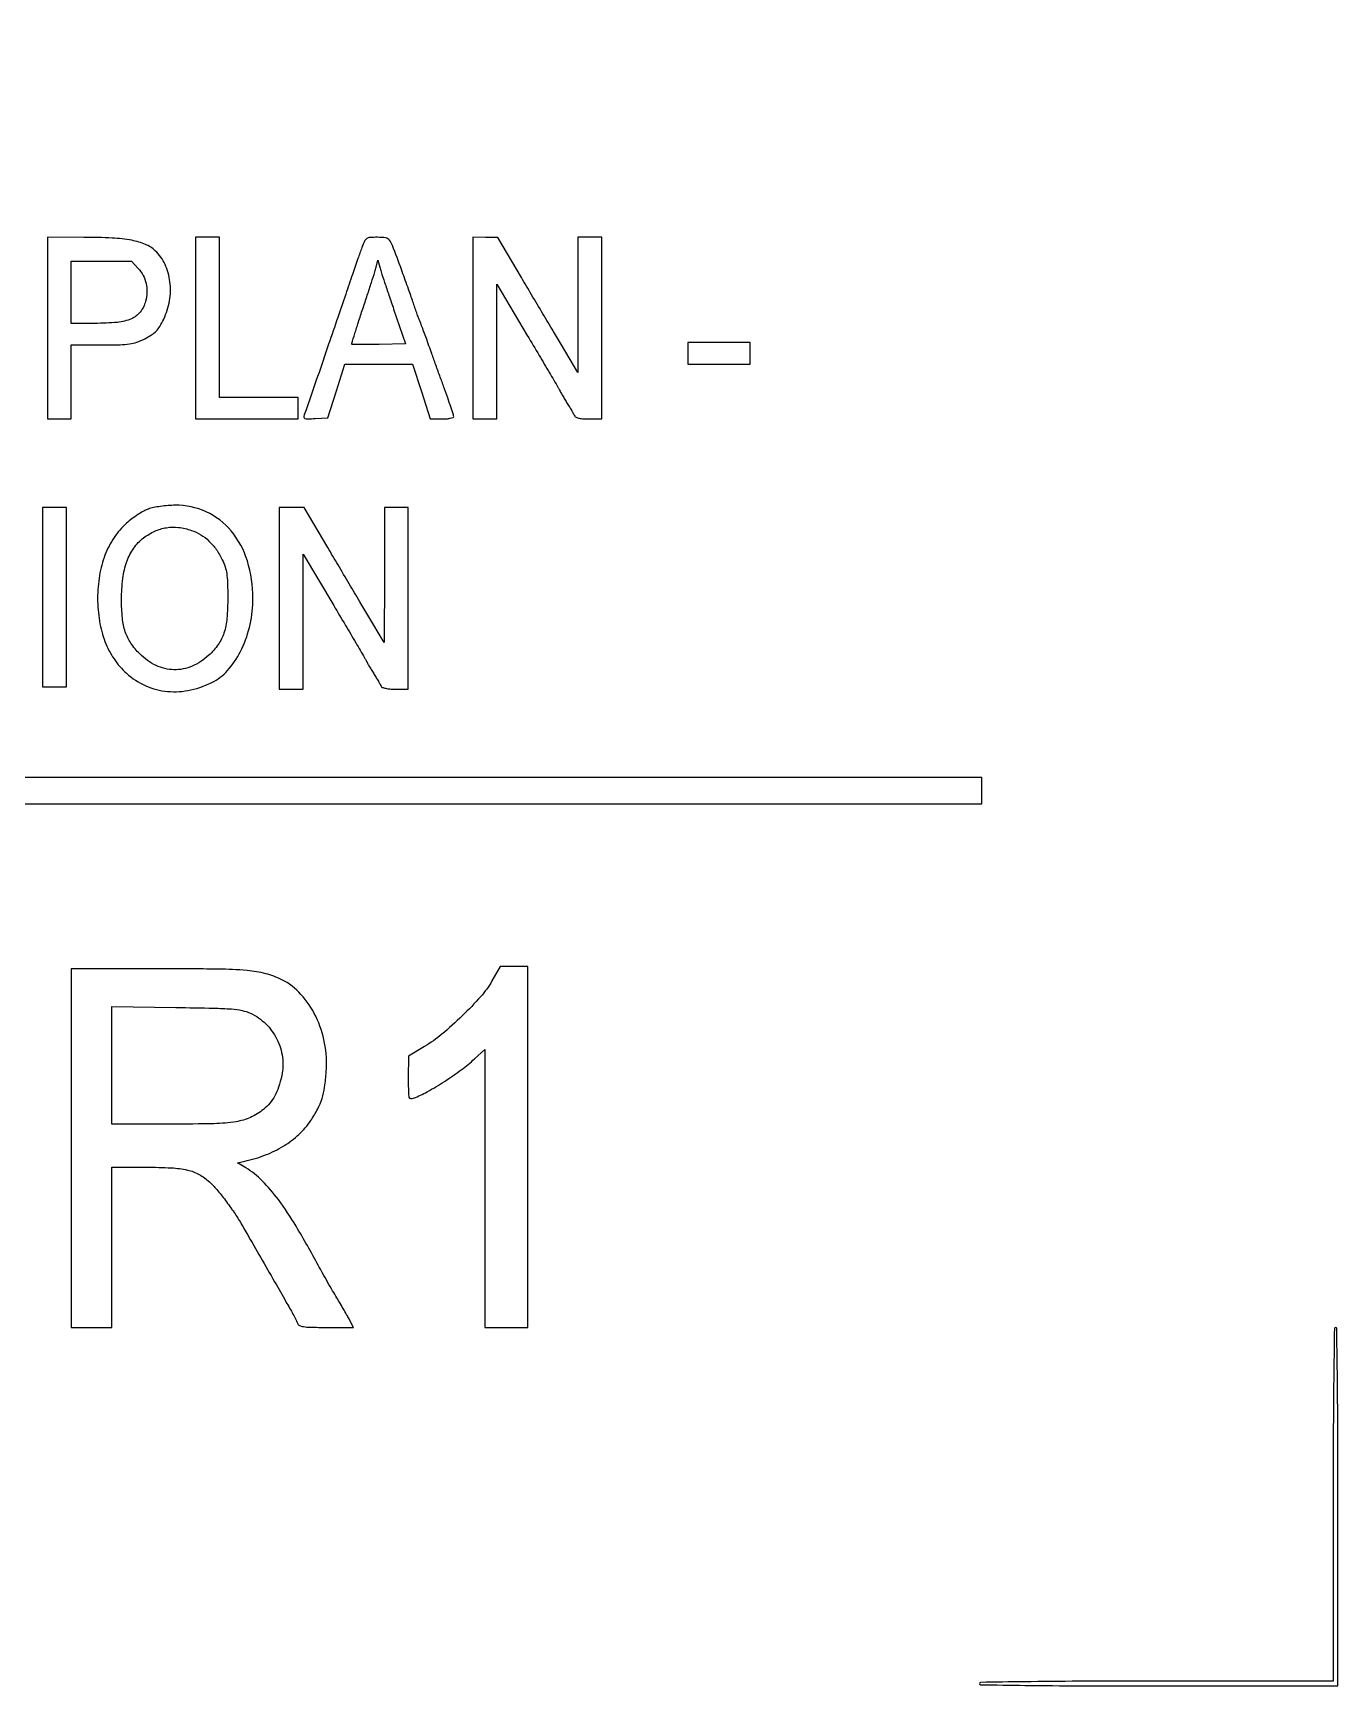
# Model space of a CAD drawing. Extents: x 0 to 1066, y 0 to 761.
# Drawn here: x 1019.8 to 1066, y 0 to 58.5 of the extents above; entities that cross this region are included whole.
import ezdxf

# ---------------------------------------------------------------- set-up
doc = ezdxf.new("R2010")
doc.units = 0
doc.header["$MEASUREMENT"] = 0

msp = doc.modelspace()

# ---------------------------------------------------------------- linework, layer by layer
for points in [[(710.559243, 95.267872, -0.000023), (733.258836, 95.240684, -0.000004), (756.324384, 95.211821, -0.198594)], [(606.442229, 95.24091, -0.000004), (629.422908, 95.212432, -0.198597)], [(669.892229, 95.24091, -0.000004), (692.872908, 95.212432, -0.198597)]]:
    msp.add_lwpolyline(points, format="xyb")
for points in [[(1020.276, 48.0528), (1020.276, 44.838), (1020.699, 44.838), (1021.122, 44.838), (1021.122, 46.1493), (1021.122, 47.4606), (1022.205189, 47.4606, 0.005091), (1022.851777, 47.467183, 0.030447), (1023.187459, 47.494513, 0.050074), (1023.440029, 47.556904, 0.030025), (1023.724635, 47.677996, 0.025444), (1023.965279, 47.813608, 0.060622), (1024.123943, 47.943271, 0.057388), (1024.25188, 48.1116, 0.020874), (1024.394073, 48.375946, 0.071037), (1024.600499, 49.020521, 0.072811), (1024.615753, 49.691532, 0.076847), (1024.441427, 50.30696, 0.095312), (1024.096436, 50.790744, 0.09282), (1023.749058, 51.016436, 0.051366), (1023.262498, 51.160791, 0.034478), (1022.573908, 51.241615, 0.011723), (1021.56615, 51.266278), (1020.276, 51.2676)], [(1031.410221, 50.90805, 0.003407), (1031.270684, 50.518533, 0.001183), (1031.07465, 49.955069, 0.001028), (1030.835488, 49.257713, 0.000628), (1030.555866, 48.4335, -0.000974), (1030.232169, 47.481538, -0.000575), (1029.841994, 46.345631, -0.000239), (1029.456693, 45.229822, -0.009132), (1029.36561, 44.981251, 0.115709), (1029.354384, 44.901068, 0.299615), (1029.389126, 44.85753, 0.086146), (1029.490477, 44.842914, 0.007286), (1029.754936, 44.854351), (1030.203458, 44.8803), (1030.506079, 45.831376), (1030.8087, 46.782452), (1032.004154, 46.783126), (1033.199607, 46.7838), (1033.514094, 45.8109), (1033.828581, 44.838), (1034.243291, 44.838, 0.019304), (1034.40225, 44.844139, 0.031254), (1034.536179, 44.862971, 0.032684), (1034.634413, 44.889897, 0.319756), (1034.658, 44.923008, 0.078631), (1034.648415, 44.983578, 0.001784), (1034.556773, 45.262501, 0.003961), (1034.445448, 45.588646, 0.002667), (1034.313399, 45.959358, -0.000253), (1034.165983, 46.366974, -0.000204), (1034.007949, 46.805202, -0.000206), (1033.862335, 47.210029, -0.000529), (1033.757477, 47.5029, 0.00164), (1033.670142, 47.745134, 0.001714), (1033.582475, 47.983269, 0.001644), (1033.505348, 48.188513, 0.007568), (1033.458472, 48.3066, -0.009359), (1033.414532, 48.418459, -0.002712), (1033.350915, 48.592654, -0.002725), (1033.281355, 48.789746, -0.002907), (1033.215452, 48.9834, 0.003314), (1033.138435, 49.20911, 0.001405), (1033.032292, 49.510828, 0.00139), (1032.917167, 49.832326, 0.001819), (1032.810058, 50.1255, 0.002082), (1032.491753, 50.976102, 0.069526), (1032.387533, 51.166391, 0.199002), (1032.253731, 51.246236, 0.036304), (1031.959891, 51.2676, 0.015442), (1031.692078, 51.259327, 0.130102), (1031.578447, 51.221606, 0.141665), (1031.502918, 51.133746, 0.019455)], [(1035.3348, 48.0528), (1035.3348, 44.838), (1035.7578, 44.838), (1036.1808, 44.838), (1036.1808, 47.223793), (1036.1808, 49.609586), (1037.264391, 47.794843, -0.000632), (1037.683937, 47.090185, -0.000958), (1038.047033, 46.475904, -0.000352), (1038.358378, 45.94601, -0.023698), (1038.407066, 45.8532, 0.019244), (1038.44281, 45.783563, 0.003991), (1038.511279, 45.664172, 0.004187), (1038.593096, 45.526763, 0.003939), (1038.678866, 45.3879, -0.003251), (1038.76394, 45.250587, -0.003691), (1038.843656, 45.117841, -0.00336), (1038.90977, 45.004141, -0.020433), (1038.941143, 44.94375, 0.192914), (1038.988795, 44.899233, 0.04106), (1039.099728, 44.86635, 0.033773), (1039.253744, 44.844868, 0.017768), (1039.446951, 44.838), (1039.9032, 44.838), (1039.9032, 48.0528), (1039.9032, 51.2676), (1039.4802, 51.2676), (1039.0572, 51.2676), (1039.055941, 48.87765), (1039.054682, 46.4877), (1038.470601, 47.4606, -0.000987), (1038.188423, 47.932732, -0.000425), (1037.813779, 48.563611, -0.00042), (1037.415975, 49.236076, -0.000555), (1037.05481, 49.849331), (1036.2231, 51.265161), (1035.77895, 51.266381), (1035.3348, 51.2676)], [(1023.489477, 50.169217, -0.067067), (1023.665395, 49.921455, -0.066543), (1023.770039, 49.635319, -0.0643), (1023.798008, 49.322915, -0.056033), (1023.748555, 48.998088, -0.101065), (1023.560491, 48.622741, -0.124744), (1023.251496, 48.384574, -0.079719), (1022.754864, 48.258104, -0.022568), (1021.955376, 48.222), (1021.122, 48.222), (1021.122, 49.3218), (1021.122, 50.4216), (1022.187858, 50.4216), (1023.253715, 50.4216)], [(1032.533138, 48.7296), (1032.957556, 47.5029), (1032.019954, 47.478874, -0.002633), (1031.658665, 47.47152, -0.004217), (1031.350211, 47.469467, -0.000982), (1031.08083, 47.470475, -0.197429), (1031.056612, 47.480588, -0.276818), (1031.05061, 47.504564, -0.000671), (1031.158642, 47.858606, -0.003863), (1031.28505, 48.259798, -0.002361), (1031.440094, 48.731314, 0.001464), (1031.601416, 49.218972, 0.001849), (1031.747641, 49.671014, 0.001463), (1031.867773, 50.050967, 0.014909), (1031.912412, 50.2101), (1031.97551, 50.4639), (1032.042116, 50.2101, 0.014484), (1032.088854, 50.050931, 0.001417), (1032.213828, 49.670511, 0.001793), (1032.36574, 49.217915, 0.001419)], [(1023.852429, 41.652464, 0.041005), (1023.685929, 41.577654, 0.017682), (1023.47705, 41.452557, 0.017357), (1023.262914, 41.302995, 0.021984), (1023.076522, 41.149676, 0.061867), (1022.634911, 40.640968, 0.056089), (1022.313822, 40.023118, 0.051842), (1022.1196, 39.303516, 0.040029), (1022.054608, 38.493, 0.040026), (1022.119556, 37.682982, 0.051759), (1022.313632, 36.963415, 0.056015), (1022.63427, 36.345696, 0.062026), (1023.074933, 35.837753, 0.078935), (1023.755244, 35.397106, 0.081562), (1024.530994, 35.195335, 0.078828), (1025.352967, 35.249364, 0.067318), (1026.167163, 35.553414, 0.098425), (1026.714944, 36.003724, 0.061673), (1027.159487, 36.707549, 0.056532), (1027.452398, 37.57056, 0.053617), (1027.5516, 38.493, 0.074243), (1027.354248, 39.814762, 0.100162), (1026.780217, 40.875361, 0.111477), (1025.894474, 41.55293, 0.110988), (1024.8021, 41.785654, 0.017732), (1024.549171, 41.773853, 0.014315), (1024.278852, 41.743802, 0.014555), (1024.030734, 41.701607, 0.035705)], [(1028.4822, 38.493), (1028.4822, 35.2782), (1028.9052, 35.2782), (1029.3282, 35.2782), (1029.3282, 37.663993), (1029.3282, 40.049786), (1030.411791, 38.235043, -0.000632), (1030.831337, 37.530385, -0.000958), (1031.194433, 36.916104, -0.000352), (1031.505778, 36.38621, -0.023698), (1031.554466, 36.2934, 0.019244), (1031.59021, 36.223763, 0.003991), (1031.658679, 36.104372, 0.004187), (1031.740496, 35.966963, 0.003939), (1031.826266, 35.8281, -0.003251), (1031.91134, 35.690787, -0.003691), (1031.991056, 35.558041, -0.00336), (1032.05717, 35.444341, -0.020433), (1032.088543, 35.38395, 0.192914), (1032.136195, 35.339433, 0.04106), (1032.247128, 35.30655, 0.033773), (1032.401144, 35.285068, 0.017768), (1032.594351, 35.2782), (1033.0506, 35.2782), (1033.0506, 38.493), (1033.0506, 41.7078), (1032.6276, 41.7078), (1032.2046, 41.7078), (1032.203341, 39.31785), (1032.202082, 36.9279), (1031.618001, 37.9008, -0.000987), (1031.335823, 38.372932, -0.000425), (1030.961179, 39.003811, -0.00042), (1030.563375, 39.676276, -0.000555), (1030.20221, 40.289531), (1029.3705, 41.705361), (1028.92635, 41.706581), (1028.4822, 41.7078)], [(1025.375836, 40.897304, -0.055392), (1025.70479, 40.742813, -0.053256), (1025.996587, 40.518143, -0.049787), (1026.250461, 40.222028, -0.038348), (1026.466689, 39.855172, -0.034906), (1026.566662, 39.609273, -0.042679), (1026.623487, 39.367736, -0.028563), (1026.651491, 39.052662, -0.007116), (1026.660443, 38.5353, -0.021161), (1026.630905, 37.783038, -0.058251), (1026.526681, 37.26337, -0.074193), (1026.324017, 36.856792, -0.053941), (1025.990909, 36.475697, -0.084168), (1025.396191, 36.088794, -0.107623), (1024.756585, 35.962857, -0.107667), (1024.122726, 36.114294, -0.084292), (1023.544514, 36.524654, -0.048536), (1023.230611, 36.906229, -0.06697), (1023.034819, 37.303739, -0.056702), (1022.931335, 37.787734, -0.024763), (1022.899884, 38.444621, -0.030473), (1022.947029, 39.196749, -0.055273), (1023.089756, 39.795624, -0.067006), (1023.333602, 40.266067, -0.076945), (1023.683961, 40.630577, -0.055409), (1024.078522, 40.86757, -0.068564), (1024.488508, 40.99138, -0.068006), (1024.919408, 41.000242, -0.053339)], [(1021.122, 19.035), (1021.122, 12.69), (1021.8411, 12.69), (1022.5602, 12.69), (1022.5602, 15.5241), (1022.5602, 18.3582), (1023.771829, 18.3582, -0.012342), (1024.668912, 18.336054, -0.04417), (1025.23652, 18.257427, -0.066743), (1025.648463, 18.102739, -0.064979), (1026.009262, 17.843918, -0.029435), (1026.268445, 17.571162, -0.013119), (1026.578201, 17.184013, -0.01297), (1026.884163, 16.757807, -0.017649), (1027.136103, 16.357193, -0.000803), (1027.398468, 15.903693, -0.000147), (1027.881701, 15.064748, -0.000169), (1028.381934, 14.19502, -0.000389), (1028.757396, 13.540538, -0.00408), (1028.882765, 13.317405, -0.004904), (1028.996879, 13.105477, -0.00422), (1029.089664, 12.925361, -0.032498), (1029.126813, 12.83805, 0.195683), (1029.196565, 12.759125, 0.079162), (1029.336234, 12.715532, 0.031928), (1029.594588, 12.694635, 0.004219), (1030.14394, 12.69), (1031.109145, 12.69), (1030.971035, 12.957076, 0.008867), (1030.897113, 13.094017, 0.002757), (1030.781302, 13.297119, 0.002755), (1030.649364, 13.522686, 0.003034), (1030.519077, 13.739626, -0.004588), (1030.374305, 13.982394, -0.002335), (1030.196556, 14.290064, -0.002319), (1030.016178, 14.609105, -0.003472), (1029.861852, 14.8896, 0.009866), (1029.080843, 16.267116, 0.025908), (1028.451536, 17.212484, 0.036032), (1027.882289, 17.873219, 0.058208), (1027.301757, 18.3344), (1027.009613, 18.515546), (1027.259457, 18.570105, 0.038168), (1027.9954, 18.790759, 0.046175), (1028.641241, 19.110644, 0.049414), (1029.180111, 19.52107, 0.05739), (1029.598223, 20.010989, 0.025773), (1029.844081, 20.420867, 0.045341), (1029.997134, 20.784756, 0.041559), (1030.089998, 21.191522, 0.018177), (1030.148051, 21.7422, 0.063558), (1030.089142, 22.752176, 0.066573), (1029.77759, 23.698155, 0.071027), (1029.253423, 24.476088, 0.092657), (1028.572168, 24.99535, 0.05481), (1028.008031, 25.205746, 0.039921), (1027.347441, 25.317553, 0.019229), (1026.318865, 25.36842, 0.00274), (1024.205736, 25.38), (1021.122, 25.38)], [(1036.01186, 24.948959, -0.050607), (1035.617202, 24.400272, -0.01883), (1034.960249, 23.712289, -0.019075), (1034.238683, 23.063077, -0.040141), (1033.623128, 22.628921), (1033.053556, 22.2921), (1033.052078, 21.511644, 0.003009), (1033.054215, 20.993569, 0.062714), (1033.075113, 20.84017, 0.306231), (1033.13238, 20.790367, 0.121797), (1033.24095, 20.80356, 0.036454), (1033.72278, 21.028166, 0.015878), (1034.3284, 21.391879, 0.015914), (1034.927842, 21.805874, 0.026945), (1035.39825, 22.194208), (1035.7578, 22.525149), (1035.7578, 17.607575), (1035.7578, 12.69), (1036.5192, 12.69), (1037.2806, 12.69), (1037.2806, 19.0773), (1037.2806, 25.4646), (1036.79415, 25.463684), (1036.3077, 25.462767)], [(1027.467, 23.805965, -0.087839), (1028.005873, 23.433589, -0.081768), (1028.400089, 22.89031, -0.082076), (1028.598299, 22.251267, -0.089522), (1028.57129, 21.602318, -0.023095), (1028.459084, 21.191047, -0.045973), (1028.32637, 20.880968, -0.052989), (1028.153682, 20.629721, -0.043371), (1027.920936, 20.401281, -0.067239), (1027.469253, 20.121173, -0.06568), (1026.955849, 19.968162, -0.034082), (1026.179178, 19.897805, -0.005551), (1024.665485, 19.881), (1022.5602, 19.881), (1022.5602, 21.961814), (1022.5602, 24.042629), (1024.82325, 24.011469, -0.001753), (1026.172133, 23.988166, -0.0142), (1026.789885, 23.957761, -0.03177), (1027.16806, 23.904046, -0.056269)], [(1065.7908, 6.4296), (1065.7908, 0.1692), (1059.5304, 0.1692, 0.000897), (1056.78735, 0.164277, 0.002481), (1054.85625, 0.147764, 0.000345), (1053.3106, 0.125809, 0.409858), (1053.27, 0.0846, 0.409921), (1053.310622, 0.043377, 0.000337), (1054.8774, 0.021432, 0.002448), (1056.834474, 0.004921, 0.000885), (1059.615, 0), (1065.96, 0), (1065.96, 6.345, 0.000885), (1065.955079, 9.125526, 0.002448), (1065.938568, 11.0826, 0.000337), (1065.916623, 12.649378, 0.409921), (1065.8754, 12.69, 0.409858), (1065.834191, 12.6494, 0.000345), (1065.812236, 11.10375, 0.002481), (1065.795723, 9.17265, 0.000897)]]:
    msp.add_lwpolyline(points, format="xyb", close=True)
for points in [[(1025.5212, 48.0528), (1025.5212, 44.838), (1027.3401, 44.838), (1029.159, 44.838), (1029.159, 45.2187), (1029.159, 45.5994), (1027.7631, 45.5994), (1026.3672, 45.5994), (1026.3672, 48.4335), (1026.3672, 51.2676), (1025.9442, 51.2676), (1025.5212, 51.2676)], [(1042.9488, 47.1645), (1042.9488, 46.7838), (1044.0486, 46.7838), (1045.1484, 46.7838), (1045.1484, 47.1645), (1045.1484, 47.5452), (1044.0486, 47.5452), (1042.9488, 47.5452)], [(1020.1068, 38.5353), (1020.1068, 35.3628), (1020.5298, 35.3628), (1020.9528, 35.3628), (1020.9528, 38.5353), (1020.9528, 41.7078), (1020.5298, 41.7078), (1020.1068, 41.7078)], [(964.44, 31.6827), (964.44, 31.2174), (1008.8973, 31.2174), (1053.3546, 31.2174), (1053.3546, 31.6827), (1053.3546, 32.148), (1008.8973, 32.148), (964.44, 32.148)]]:
    msp.add_lwpolyline(points, close=True)

doc.saveas('drawing.dxf')
